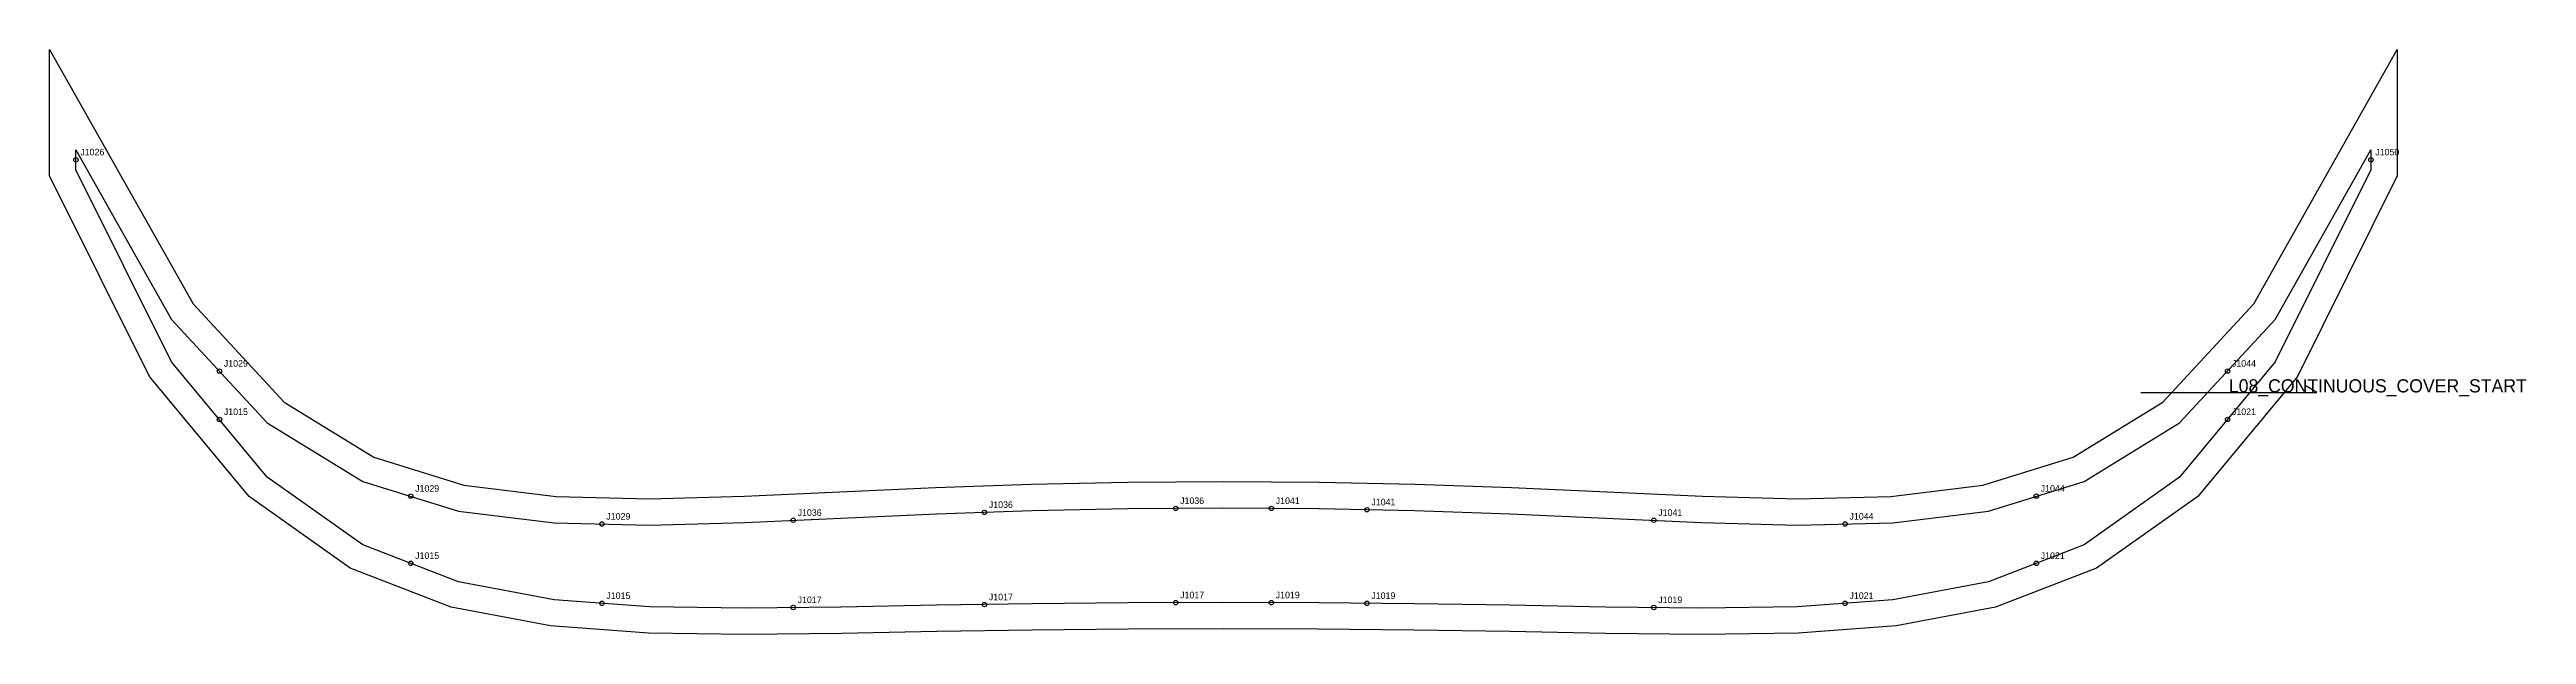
# Model space of a CAD drawing. Header units: millimetres. Extents: x -12 to 1115, y -221 to 46.
import ezdxf

# ---------------------------------------------------------------- set-up
doc = ezdxf.new("R2010")
doc.units = ezdxf.units.MM
for name, color, linetype in [('CUT', 1, 'Continuous'), ('GRAIN', 3, 'Continuous'), ('LABEL', 7, 'Continuous'), ('NOTCH', 2, 'Continuous'), ('SEW', 5, 'Continuous')]:
    doc.layers.add(name, color=color, linetype=linetype)

msp = doc.modelspace()

# ---------------------------------------------------------------- linework, layer by layer
at = {"layer": 'CUT'}
msp.add_lwpolyline([(-12, 45.7), (53.3, -70), (94.7, -114.9), (135.5, -139.9), (176.5, -152.6), (218.4, -157.8), (261, -158.8), (304.1, -157.6), (347.5, -155.6), (391, -153.7), (434.7, -152.2), (478.3, -151.3), (522, -151), (565.7, -151.3), (609.3, -152.2), (653, -153.7), (696.5, -155.6), (739.9, -157.6), (783, -158.8), (825.6, -157.8), (867.5, -152.6), (908.5, -139.9), (949.3, -114.9), (990.7, -70), (1056, 45.7), (1056, -11.8), (1010.6, -103.1), (965.2, -157.8), (919.2, -190.4), (873.3, -208.2), (828.1, -216.7), (783.5, -220), (739.5, -220.6), (695.8, -220.1), (652.3, -219.3), (608.8, -218.6), (565.4, -218.2), (522, -218), (478.6, -218.2), (435.2, -218.6), (391.7, -219.3), (348.2, -220.1), (304.5, -220.6), (260.5, -220), (215.9, -216.7), (170.7, -208.2), (124.8, -190.4), (78.8, -157.8), (33.4, -103.1), (-12, -11.8), (-12, 45.7)], close=True, dxfattribs=at)
at = {"layer": 'GRAIN'}
for p, q in [((939.4, -110.4), (1019.4, -110.4)), ((1019.4, -110.4), (1014.4, -107.4))]:
    msp.add_line(p, q, dxfattribs=at)
at = {"layer": 'NOTCH'}
for centre in [(0, -4.5), (1044, -4.5), (65.3, -100.7), (978.8, -100.7), (65.3, -122.7), (978.8, -122.7), (152.3, -157.6), (891.8, -157.6), (326.3, -168.6), (413.3, -165), (500.3, -163.2), (543.8, -163.2), (587.3, -163.8), (717.8, -168.6), (239.3, -170.3), (804.8, -170.3), (152.3, -188.2), (891.8, -188.2), (239.3, -206.4), (326.3, -208.3), (413.3, -207), (500.3, -206.1), (543.8, -206.1), (587.3, -206.4), (717.8, -208.3), (804.8, -206.4)]:
    msp.add_circle(centre, 1, dxfattribs=at)
at = {"layer": 'SEW'}
msp.add_lwpolyline([(0, 0), (43.5, -77.2), (87, -124.2), (130.5, -150.9), (174, -164.4), (217.5, -169.8), (261, -170.8), (304.5, -169.6), (348, -167.6), (391.5, -165.7), (435, -164.2), (478.5, -163.3), (522, -163), (565.5, -163.3), (609, -164.2), (652.5, -165.7), (696, -167.6), (739.5, -169.6), (783, -170.8), (826.5, -169.8), (870, -164.4), (913.5, -150.9), (957, -124.2), (1000.5, -77.2), (1044, 0), (1044, -9), (1000.5, -96.5), (957, -149), (913.5, -179.8), (870, -196.6), (826.5, -204.8), (783, -208), (739.5, -208.6), (696, -208.1), (652.5, -207.3), (609, -206.6), (565.5, -206.2), (522, -206), (478.5, -206.2), (435, -206.6), (391.5, -207.3), (348, -208.1), (304.5, -208.6), (261, -208), (217.5, -204.8), (174, -196.6), (130.5, -179.8), (87, -149), (43.5, -96.5), (0, -9)], close=True, dxfattribs=at)

# ---------------------------------------------------------------- texts
at = {"layer": 'LABEL'}
for s, height, p in [('J1026', 3, (2, -2.5)), ('J1050', 3, (1046, -2.5)), ('J1029', 3, (67.3, -98.7)), ('J1044', 3, (980.8, -98.7)), ('L08_CONTINUOUS_COVER_START', 6, (979.4, -110.4)), ('J1015', 3, (67.3, -120.7)), ('J1021', 3, (980.8, -120.7)), ('J1029', 3, (154.3, -155.6)), ('J1044', 3, (893.8, -155.6)), ('J1029', 3, (241.3, -168.3)), ('J1036', 3, (328.3, -166.6)), ('J1036', 3, (415.3, -163)), ('J1036', 3, (502.3, -161.2)), ('J1041', 3, (545.8, -161.2)), ('J1041', 3, (589.3, -161.8)), ('J1041', 3, (719.8, -166.6)), ('J1044', 3, (806.8, -168.3)), ('J1015', 3, (154.3, -186.2)), ('J1021', 3, (893.8, -186.2)), ('J1015', 3, (241.3, -204.4)), ('J1017', 3, (415.3, -205)), ('J1017', 3, (502.3, -204.1)), ('J1019', 3, (545.8, -204.1)), ('J1019', 3, (589.3, -204.4)), ('J1021', 3, (806.8, -204.4)), ('J1017', 3, (328.3, -206.3)), ('J1019', 3, (719.8, -206.3))]:
    msp.add_text(s, height=height, dxfattribs=at).set_placement(p)

doc.saveas('drawing.dxf')
